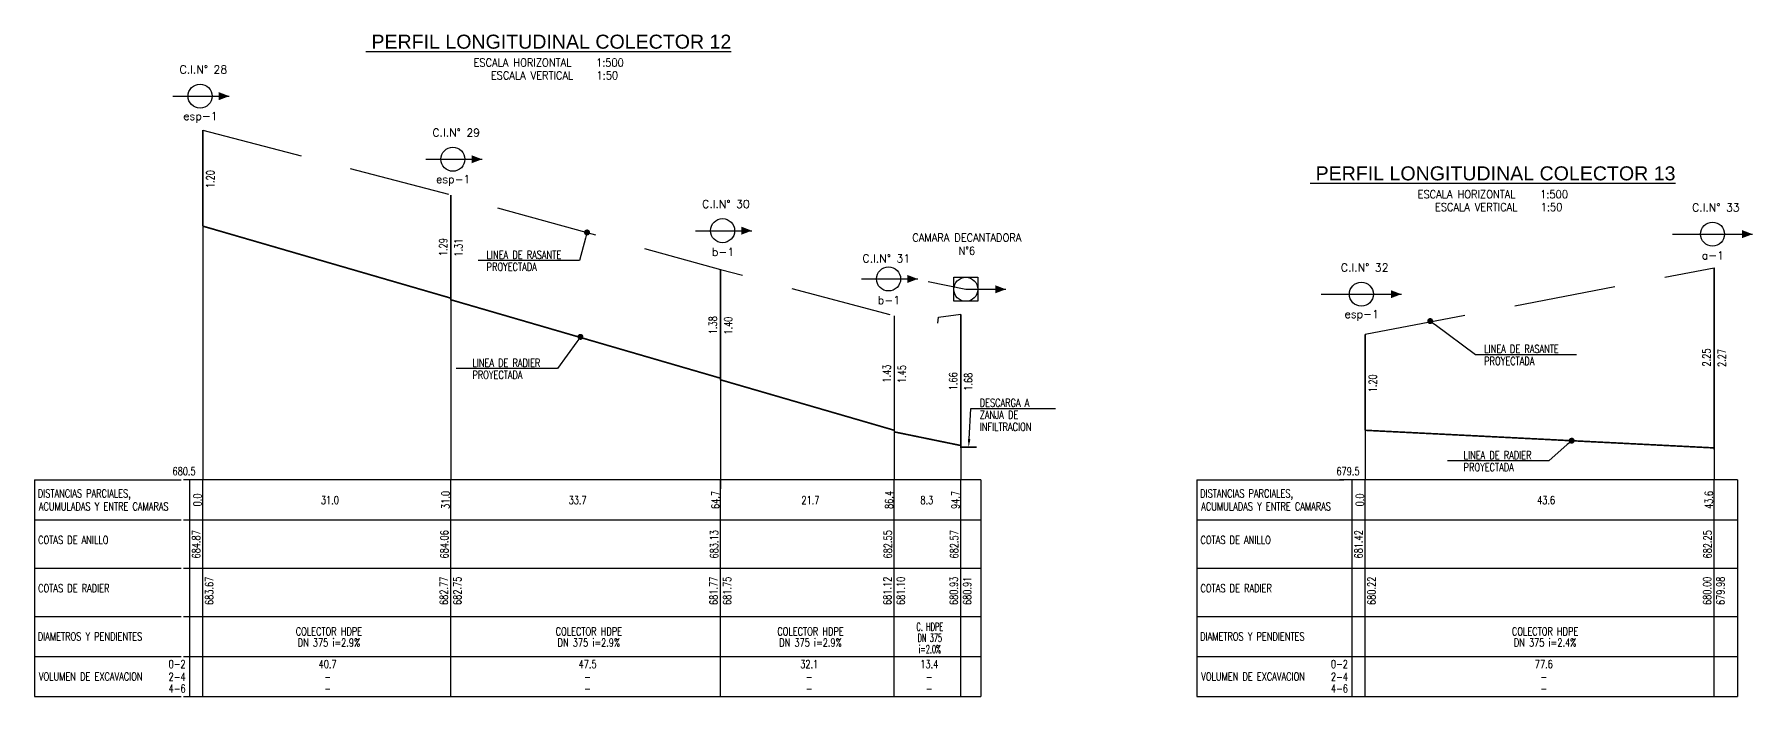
# Model space of a CAD drawing. Extents: x 352140 to 354978, y 6304672 to 6307963.
# Drawn here: x 354225.3 to 354440.5, y 6304674.9 to 6304757.6 of the extents above; entities that cross this region are included whole.
import ezdxf
from ezdxf import colors
from ezdxf.entities.mleader import LeaderData, LeaderLine
from ezdxf.enums import TextEntityAlignment as Align
from ezdxf.math import Vec2, Vec3

# ---------------------------------------------------------------- set-up
doc = ezdxf.new("R2010")
doc.units = 0
doc.linetypes.add('DASHED', pattern=[19.049999999999997, 12.7, -6.35])
doc.layers.get('0').update_dxf_attribs({"linetype": 'CONTINUOUS'})
for name, color, linetype in [('00-ALL SALIDA SUMIDERO', 1, 'CONTINUOUS'), ('00-FORMATO', 6, 'CONTINUOUS'), ('00_All ext_Txt', 4, 'CONTINUOUS'), ('03_Pav ext_Cota 250', 7, 'CONTINUOUS'), ('03_S2_Pav ext_Borde vereda', 7, 'CONTINUOUS'), ('05', 3, 'CONTINUOUS'), ('C-ROAD-PROF', 3, 'CONTINUOUS'), ('Perfil perfil cajon', 6, 'CONTINUOUS'), ('Perfil perfil texto', 3, 'CONTINUOUS')]:
    doc.layers.add(name, color=color, linetype=linetype)
doc.styles.add('lluvias DET-ROMANS', font='ROMANS.SHX', dxfattribs={"width": 0.9, "height": 2})
doc.styles.add('NEGRITA', font='swisse.ttf')
doc.styles.add('ROMANS', font='romans.shx', dxfattribs={"width": 0.75})

# ---------------------------------------------------------------- blocks, each defined once
blk = doc.blocks.new('_Dot')
at = {"color": 0, "linetype": 'ByBlock', "lineweight": -2}
blk.add_line((-0.5, 0), (-1, 0), dxfattribs=at)
at = {"color": 0, "linetype": 'ByBlock', "const_width": 0.5}
blk.add_lwpolyline([(-0.25, 0, 1), (0.25, 0, 1)], format="xyb", close=True, dxfattribs=at)

msp = doc.modelspace()

# ---------------------------------------------------------------- linework, layer by layer
at = {"layer": '00-ALL SALIDA SUMIDERO', "ltscale": 0.5}
for points, elevation in [([(354249.6390214511, 6304749.889466673, 0, 1, 0), (354248.3353746867, 6304749.889466673, 0, 0, 0)], -1.264502462725251e-08), ([(354281.2254037421, 6304742.008306835, 0, 1, 0), (354279.9217569777, 6304742.008306835, 0, 0, 0)], -1.264502462725251e-08), ([(354314.9254037421, 6304733.089479585, 0, 1, 0), (354313.6217569778, 6304733.089479585, 0, 0, 0)], -1.264502462725251e-08), ([(354335.6594052604, 6304727.060283685, 0, 1, 0), (354334.355758496, 6304727.060283685, 0, 0, 0)], -1.274502462725251e-08), ([(354396.0790905904, 6304725.157192903, 0, 1, 0), (354394.775443826, 6304725.157192903, 0, 0, 0)], -1e-10)]:
    msp.add_lwpolyline(points, format="xyseb", dxfattribs=dict(at, elevation=elevation))
at = {"layer": '00-ALL SALIDA SUMIDERO', "ltscale": 0.5, "const_width": 0.2}
for points in [[(354246.329442403, 6304745.659899183), (354246.329442403, 6304733.659899183)], [(354277.329442403, 6304724.659899172), (354277.329442403, 6304737.559899173)], [(354246.329442403, 6304733.659899183), (354277.329442403, 6304724.659899172), (354277.329442403, 6304724.459899182), (354311.0294424031, 6304714.65989916), (354311.0294424031, 6304714.459899182), (354332.7294424031, 6304708.159899151), (354332.7294424031, 6304707.959899182), (354341.0294424031, 6304706.259899182), (354341.0294424031, 6304706.059899182), (354343.0073893783, 6304706.059899182)], [(354311.0294424031, 6304728.259899182), (354311.0294424031, 6304714.459899182)], [(354435.1517133757, 6304728.459899166), (354435.1517133757, 6304705.759899182)], [(354332.7294424031, 6304708.159899151), (354332.7294424031, 6304722.459899152)], [(354341.0294424031, 6304706.059899182), (354341.0294424031, 6304722.659899183)], [(354391.5517133757, 6304720.159899184), (354391.5517133757, 6304708.159899183)], [(354391.5517133757, 6304708.159899183), (354435.1517133757, 6304705.959899182), (354435.1517133757, 6304705.759899182)]]:
    msp.add_lwpolyline(points, dxfattribs=at)
at = {"layer": '00-ALL SALIDA SUMIDERO', "ltscale": 0.5}
for points in [[(354439.9546365809, 6304732.655357709, 0, 1, 0), (354438.6509898165, 6304732.655357709, 0, 0, 0)], [(354346.6618346604, 6304725.768094548, 0, 1, 0), (354345.358187896, 6304725.768094548, 0, 0, 0)]]:
    msp.add_lwpolyline(points, format="xyseb", dxfattribs=at)
at = {"layer": '03_Pav ext_Cota 250', "color": 7}
for points in [[(354246.329442403, 6304674.908357416), (354246.329442403, 6304701.959899182)], [(354277.329442403, 6304674.908357416), (354277.329442403, 6304701.959899182)], [(354311.0294424031, 6304674.908357416), (354311.0294424031, 6304701.959899182)], [(354332.7294424031, 6304674.908357416), (354332.7294424031, 6304701.959899182)], [(354341.0294424031, 6304674.908357416), (354341.0294424031, 6304701.959899182)], [(354391.5517133757, 6304674.908357416), (354391.5517133757, 6304701.959899182)], [(354435.1517133757, 6304674.908357416), (354435.1517133757, 6304701.959899182)]]:
    msp.add_lwpolyline(points, dxfattribs=at)
at = {"layer": '03_S2_Pav ext_Borde vereda'}
for points in [[(354246.329442403, 6304733.659899183), (354246.329442403, 6304701.959899185)], [(354277.329442403, 6304724.459899182), (354277.329442403, 6304701.959899182)], [(354311.0294424031, 6304714.459899182), (354311.0294424031, 6304700.834866217)], [(354332.7294424031, 6304707.959899182), (354332.7294424031, 6304701.959899182)], [(354391.5517133757, 6304708.159899183), (354391.5517133757, 6304701.959899182)], [(354341.0294424031, 6304706.059899182), (354341.0294424031, 6304701.959899182)], [(354435.1517133757, 6304705.759899182), (354435.1517133757, 6304701.959899182)]]:
    msp.add_lwpolyline(points, dxfattribs=at)
at = {"layer": '05', "color": 1}
for p, q in [((354242.6094064534, 6304749.889466674, -1.264502462725251e-08), (354249.6390214511, 6304749.889466673, -1.264502462725251e-08)), ((354274.1957887445, 6304742.008306836, -1.264502462725251e-08), (354281.2254037421, 6304742.008306835, -1.264502462725251e-08)), ((354307.8957887445, 6304733.089479586, -1.264502462725251e-08), (354314.9254037421, 6304733.089479585, -1.264502462725251e-08)), ((354429.9546365809, 6304732.655357709), (354439.9546365809, 6304732.655357709)), ((354328.6297902628, 6304727.060283686, -1.274502462725251e-08), (354335.6594052604, 6304727.060283685, -1.274502462725251e-08)), ((354341.6618346604, 6304725.768094548), (354346.6618346604, 6304725.768094548)), ((354386.0790905904, 6304725.157192903), (354396.0790905904, 6304725.157192903))]:
    msp.add_line(p, q, dxfattribs=at)
msp.add_lwpolyline([(354336.9655750204, 6304726.761181181), (354341.6618346604, 6304725.768094548)], dxfattribs=at)
msp.add_lwpolyline([(354343.1618346604, 6304724.268094548), (354340.1618346604, 6304724.268094548), (354340.1618346604, 6304727.268094548), (354343.1618346604, 6304727.268094548)], close=True, dxfattribs=at)
for centre in [(354245.9925966794, 6304749.889466673, -1.264502462725251e-08), (354277.5789789705, 6304742.008306835, -1.264502462725251e-08), (354311.2789789705, 6304733.089479585, -1.264502462725251e-08), (354434.9546365809, 6304732.655357709), (354332.0129804888, 6304727.060283685, -1.274502462725251e-08), (354341.6618346604, 6304725.768094548), (354391.0790905904, 6304725.157192903)]:
    msp.add_circle(centre, 1.5, dxfattribs=at)
at = {"layer": 'C-ROAD-PROF', "color": 3, "linetype": 'DASHED', "lineweight": -3, "flags": 128}
for points in [[(354246.329442403, 6304745.659899183), (354277.329442403, 6304737.559899173), (354311.0294424031, 6304728.259899182), (354332.7294424031, 6304722.459899152), (354338.1427976495, 6304721.276468882), (354338.2700651137, 6304722.305373312), (354341.0294424045, 6304722.659899183)], [(354391.5517133757, 6304720.159899184), (354435.1517133757, 6304728.459899166)]]:
    msp.add_lwpolyline(points, dxfattribs=at)
at = {"layer": 'Perfil perfil cajon'}
for p, q in [((354225.3013695395, 6304701.959899186), (354243.6496106192, 6304701.959899187)), ((354225.3013695394, 6304701.959899186), (354225.301369538, 6304674.908357421)), ((354343.5494821299, 6304701.959899147), (354243.9194017513, 6304701.959899186)), ((354244.670623645, 6304701.959899186), (354244.6706236438, 6304674.90835742)), ((354370.5236405121, 6304701.959899376), (354388.8718815919, 6304701.959899377)), ((354370.5236405121, 6304701.959899376), (354370.5236405107, 6304674.908357611)), ((354438.0932099194, 6304701.959899164), (354388.3501472573, 6304701.959899186)), ((354389.8928946177, 6304701.959899376), (354389.8928946165, 6304674.90835761)), ((354225.3013695381, 6304674.90835742), (354243.6496106174, 6304674.90835742)), ((354370.5236405107, 6304674.90835761), (354388.8718815901, 6304674.90835761))]:
    msp.add_line(p, q, dxfattribs=at)
at = {"layer": 'Perfil perfil cajon', "color": 7}
for p, q in [((354225.3013695392, 6304696.959899189), (354243.6496106202, 6304696.959899185)), ((354225.3013695392, 6304696.959899189), (354243.6496106192, 6304696.959899185)), ((354243.9194017513, 6304696.959899184), (354343.5494821286, 6304696.959899145)), ((354370.5236405119, 6304696.959899379), (354388.8718815928, 6304696.959899375)), ((354370.5236405119, 6304696.959899379), (354388.8718815919, 6304696.959899375)), ((354388.3501472573, 6304696.959899184), (354438.0932099181, 6304696.959899162)), ((354225.3013695389, 6304690.934128303), (354243.6496106183, 6304690.934128303)), ((354243.9194017504, 6304690.934128302), (354343.549482127, 6304690.93412826)), ((354370.5236405116, 6304690.934128493), (354388.871881591, 6304690.934128493)), ((354388.3501472563, 6304690.934128302), (354438.0932099166, 6304690.934128277)), ((354225.3013695385, 6304684.90835742), (354243.6496106174, 6304684.908357417)), ((354243.9194017504, 6304684.908357418), (354343.5494821254, 6304684.908357376)), ((354370.5236405112, 6304684.90835761), (354388.8718815901, 6304684.908357607)), ((354388.3501472563, 6304684.908357418), (354438.093209915, 6304684.908357393)), ((354225.3013695383, 6304679.908357421), (354243.6496106174, 6304679.908357421)), ((354243.9194017494, 6304679.90835742), (354343.5494821241, 6304679.908357378)), ((354370.523640511, 6304679.908357611), (354388.8718815901, 6304679.908357611)), ((354388.3501472554, 6304679.90835742), (354438.0932099136, 6304679.908357395))]:
    msp.add_line(p, q, dxfattribs=at)
at = {"layer": 'Perfil perfil cajon'}
for points in [[(354343.5494821299, 6304701.959899113), (354343.5494821228, 6304674.908357346)], [(354438.0932099194, 6304701.959899129), (354438.0932099124, 6304674.908357363)], [(354243.9194017494, 6304674.908357419), (354343.5494821228, 6304674.90835738)], [(354388.3501472554, 6304674.908357419), (354438.0932099124, 6304674.908357397)]]:
    msp.add_lwpolyline(points, dxfattribs=at)

# ---------------------------------------------------------------- texts
at = {"layer": '00-FORMATO', "color": 6, "style": 'NEGRITA'}
for s, p in [('%%U PERFIL LONGITUDINAL COLECTOR 12', (354289.5429351855, 6304756.694430888)), ('%%U PERFIL LONGITUDINAL COLECTOR 13', (354407.5030409949, 6304740.250223344))]:
    msp.add_text(s, height=1.750000116368201, dxfattribs=at).set_placement(p, align=Align.MIDDLE)
at = {"layer": '00-FORMATO', "color": 0, "style": 'ROMANS', "width": 0.9}
for s, p in [('ESCALA HORIZONTAL   1:500', (354289.5429351855, 6304754.078148018)), ('ESCALA VERTICAL   1:50', (354290.2720089328, 6304752.481134708)), ('ESCALA HORIZONTAL   1:500', (354407.5030409949, 6304737.633940474)), ('ESCALA VERTICAL   1:50', (354408.2321147422, 6304736.036927165))]:
    msp.add_text(s, height=1.000000066496115, dxfattribs=at).set_placement(p, align=Align.MIDDLE)
at = {"layer": 'Perfil perfil texto', "color": 0, "style": 'lluvias DET-ROMANS'}
for s, p in [('C.I.N%%D 28', (354246.4074181127, 6304753.216596935, -1.264502462725251e-08)), ('esp-1', (354246.040829486, 6304747.24370441, -1.264502462725251e-08)), ('C.I.N%%D 29', (354277.9938004037, 6304745.335437097, -1.264502462725251e-08)), ('esp-1', (354277.6272117771, 6304739.362544572, -1.264502462725251e-08)), ('C.I.N%%D 30', (354311.6938004037, 6304736.416609847, -1.264502462725251e-08)), ('C.I.N%%D 33', (354435.3694580141, 6304735.982487971)), ('b-1', (354311.3272117771, 6304730.443717322, -1.264502462725251e-08)), ('C.I.N%%D 31', (354331.730737199, 6304729.630268326, -1.274502462725251e-08)), ('C.I.N%%D 32', (354391.4939120236, 6304728.484323164)), ('a-1', (354435.0028693875, 6304730.009595446)), ('b-1', (354332.0612132954, 6304724.414521422, -1.274502462725251e-08)), ('esp-1', (354391.127323397, 6304722.51143064))]:
    msp.add_text(s, height=1, rotation=359.9999999466392, dxfattribs=at).set_placement(p, align=Align.MIDDLE)
at = {"layer": 'Perfil perfil texto', "color": 0, "style": 'lluvias DET-ROMANS', "width": 0.75}
for s, rotation, p in [('1.20', 89.99999994663915, (354247.2763063675, 6304739.525342906)), ('1.29', 89.99999994663915, (354276.3754767183, 6304731.032634561)), ('1.31', 89.99999994663915, (354278.2763063675, 6304730.975342896)), ('1.38', 89.99999994663915, (354310.0754767183, 6304721.28263457)), ('1.40', 89.99999994663915, (354311.9763063675, 6304721.225342905)), ('2.25', 89.99999994663915, (354434.197747691, 6304717.248889985)), ('2.27', 89.99999994663915, (354436.0985773401, 6304717.19159832)), ('1.43', 89.99999994663915, (354331.7754767183, 6304715.23263454)), ('1.45', 89.99999994663915, (354333.6763063675, 6304715.175342875)), ('1.66', 89.99999994663915, (354340.0754767183, 6304714.28263457)), ('1.68', 89.99999994663915, (354341.9763063675, 6304714.225342905)), ('1.20', 89.99999994663915, (354392.4985773402, 6304714.025342906)), ('31.0', 359.9999999466392, (354262.218740034, 6304699.440087789)), ('33.7', 359.9999999466392, (354293.1700066041, 6304699.440087789)), ('21.7', 359.9999999466392, (354322.2497928427, 6304699.440087789)), ('8.3', 359.9999999466392, (354336.7896628099, 6304699.440087789)), ('43.6', 359.9999999466392, (354414.1620464009, 6304699.440087789)), ('684.87', 90.00000005336085, (354245.5153115474, 6304693.916628232)), ('684.06', 90.00000005336085, (354276.5153115474, 6304693.916628236)), ('683.13', 90.00000005336085, (354310.2153115474, 6304693.916628236)), ('682.55', 90.00000005336085, (354331.9153115474, 6304693.916628236)), ('682.57', 90.00000005336085, (354340.2153115474, 6304693.916628236)), ('681.42', 90.00000005336085, (354390.7375825201, 6304693.916628232)), ('682.25', 90.00000005336085, (354434.33758252, 6304693.916628236)), ('683.67', 90.00000005336085, (354247.1390036101, 6304688.107507311)), ('682.77', 90.00000005336085, (354276.4602431835, 6304688.107507315)), ('682.75', 90.00000005336085, (354278.1390036101, 6304688.107507315)), ('681.77', 90.00000005336085, (354310.1602431835, 6304688.107507315)), ('681.75', 90.00000005336085, (354311.8390036101, 6304688.107507315)), ('681.12', 90.00000005336085, (354331.8602431836, 6304688.107507315)), ('681.10', 90.00000005336085, (354333.5390036101, 6304688.107507315)), ('680.93', 90.00000005336085, (354340.1602431835, 6304688.107507315)), ('680.91', 90.00000005336085, (354341.8390036101, 6304688.107507315)), ('680.22', 90.00000005336085, (354392.3612745828, 6304688.107507311)), ('680.00', 90.00000005336085, (354434.2825141562, 6304688.107507315)), ('679.98', 90.00000005336085, (354435.9612745828, 6304688.107507315))]:
    msp.add_text(s, height=0.9999999999999994, rotation=rotation, dxfattribs=at).set_placement(p, align=Align.MIDDLE_CENTER)
for s, p in [('680.5', (354242.5500297425, 6304702.547145637)), ('679.5', (354387.9624187117, 6304702.547145637))]:
    msp.add_text(s, height=0.9999999999999994, rotation=359.9999999466392, dxfattribs=at).set_placement(p)
for s, p in [('DISTANCIAS PARCIALES,', (354225.7235428172, 6304700.269423001)), ('DISTANCIAS PARCIALES,', (354370.9458137899, 6304700.269423191)), ('ACUMULADAS Y ENTRE CAMARAS', (354225.8568761497, 6304698.650375382)), ('ACUMULADAS Y ENTRE CAMARAS', (354371.0791471224, 6304698.650375572)), ('COTAS DE ANILLO', (354225.7663999545, 6304694.459899192)), ('COTAS DE ANILLO', (354370.9886709272, 6304694.459899382)), ('COTAS DE RADIER', (354225.7663999517, 6304688.434128304)), ('COTAS DE RADIER', (354370.9886709244, 6304688.434128494)), ('DIAMETROS Y PENDIENTES', (354225.7235428061, 6304682.408357425)), ('DIAMETROS Y PENDIENTES', (354370.9458137787, 6304682.408357615)), ('VOLUMEN DE EXCAVACION', (354225.856876137, 6304677.408357423)), ('VOLUMEN DE EXCAVACION', (354371.0791471097, 6304677.408357613))]:
    msp.add_text(s, height=0.9999999999999994, rotation=359.9999999466392, dxfattribs=at).set_placement(p, align=Align.MIDDLE_LEFT)
for s, p in [('0.0', (354246.1694275262, 6304699.459899175)), ('31.0', (354277.1694275262, 6304699.459899175)), ('64.7', (354310.8694275262, 6304699.459899175)), ('86.4', (354332.5694275262, 6304699.459899175)), ('94.7', (354340.8694275262, 6304699.459899175)), ('0.0', (354391.3916984989, 6304699.459899175)), ('43.6', (354434.9916984988, 6304699.459899175))]:
    msp.add_text(s, height=0.9999999999999994, rotation=90.00000005336085, dxfattribs=at).set_placement(p, align=Align.CENTER)
for s, p in [('0-2', (354243.1205502215, 6304678.965021169)), ('40.7', (354261.933957917, 6304678.965021191)), ('47.5', (354294.40766311, 6304678.965021191)), ('32.1', (354322.1004970669, 6304678.965021191)), ('13.4', (354337.0973713509, 6304678.965021191)), ('0-2', (354388.3428211942, 6304678.965021359)), ('77.6', (354413.8772642839, 6304678.965021191)), ('2-4', (354243.1205502215, 6304677.378382024)), ('-', (354261.9339579179, 6304677.378382044)), ('-', (354294.4076631109, 6304677.378382044)), ('-', (354322.1004970678, 6304677.378382044)), ('-', (354337.0973713518, 6304677.378382044)), ('2-4', (354388.3428211942, 6304677.378382214)), ('-', (354413.8772642849, 6304677.378382044)), ('4-6', (354243.1205502215, 6304675.905328397)), ('-', (354261.933957917, 6304675.905328419)), ('-', (354294.40766311, 6304675.905328419)), ('-', (354322.1004970669, 6304675.905328419)), ('-', (354337.0973713509, 6304675.905328419)), ('4-6', (354388.3428211942, 6304675.905328587)), ('-', (354413.8772642839, 6304675.905328419))]:
    msp.add_text(s, height=0.9999999999999994, rotation=359.9999999466392, dxfattribs=at).set_placement(p, align=Align.MIDDLE)
at = {"layer": 'Perfil perfil texto', "color": 0, "attachment_point": 2, "style": 'lluvias DET-ROMANS'}
for s, insert, char_height, width, rotation, line_spacing_factor in [('CAMARA DECANTADORA \\PN%%D6', (354341.7950634914, 6304732.719058164), 1, 13.2085714290227, 359.9999999733196, 0.9806521173167446), ('{\\W0.75;COLECTOR HDPE \\PDN 375 i=2.9%}', (354262.0915600873, 6304683.545002914), 0.9999999999999994, 12.13178571521333, 359.99999994663915, 0.8392062547483613), ('{\\W0.75;COLECTOR HDPE \\PDN 375 i=2.9%}', (354294.5652652803, 6304683.545002914), 0.9999999999999994, 12.13178571521333, 359.99999994663915, 0.8392062547483613), ('{\\W0.75;COLECTOR HDPE \\PDN 375 i=2.9%}', (354322.2580992372, 6304683.545002914), 0.9999999999999994, 12.13178571521333, 359.99999994663915, 0.8392062547483613), ('{\\W0.6;C. HDPE \\PDN 375 \\Pi=2.0%}', (354337.1677149464, 6304684.126822489), 0.9999999999999994, 12.13178571521333, 359.99999994663915, 0.8392062547483613), ('{\\W0.75;COLECTOR HDPE \\PDN 375 i=2.4%}', (354414.0348664543, 6304683.545002914), 0.9999999999999994, 12.13178571521333, 359.99999994663915, 0.8392062547483613)]:
    msp.add_mtext(s, dxfattribs=dict(at, insert=insert, char_height=char_height, width=width, rotation=rotation, line_spacing_factor=line_spacing_factor))

# ---------------------------------------------------------------- leaders
at = {"layer": '00_All ext_Txt'}
ml = msp.add_multileader_mtext('Standard', dxfattribs=at)
ml.set_content('{\\C256;LINEA DE RASANTE PROYECTADA}', color=2, style='ROMANS')
ml.set_leader_properties(color=7)
ml.set_arrow_properties(name='DOT')
ml.build(insert=Vec2(0, 0))
ml.multileader.update_dxf_attribs({"text_left_attachment_type": 6, "text_right_attachment_type": 6, "dogleg_length": 0.4164050059420628, "arrow_head_size": 0.75})
ctx = ml.context
ctx.base_point, ctx.char_height, ctx.arrow_head_size, ctx.landing_gap_size, ctx.plane_origin, ctx.plane_x_axis, ctx.plane_y_axis = Vec3(354281.7400204787, 6304729.371183642, 5.154850477964229e-09), 1, 0.75, 0.05000000250530529, Vec3(354291.1509810308, 6304765.647619017, 1.392516601345627e-07), Vec3(1, -1.27675647831893e-15, -3.517525297178413e-09), Vec3(1.292968947391459e-15, 1, 4.609055430399856e-09)
ctx.left_attachment, ctx.right_attachment = 6, 6
notes = []
notes.append((ctx, [(1, (1, 1, 0), (354293.38034963, 6304729.371183642, -3.579030177931302e-08), (-1, 1.27675647831893e-15, 3.517525297178411e-09), 1.040329146316736, [(1, [(354294.3369303708, 6304732.866438107, -2.30452771519993e-08)], 0, [])])]))
ctx.mtext.insert, ctx.mtext.text_direction, ctx.mtext.rotation, ctx.mtext.width, ctx.mtext.line_spacing_factor, ctx.mtext.line_spacing_style, ctx.mtext.flow_direction, ctx.mtext.extrusion = Vec3(354281.7900204812, 6304730.571183642, 1.05098407207727e-08), Vec3(1, -1.27675647831893e-15, -3.517525297178413e-09), 6.283185307179585, 11.43449085514294, 0.8999999999999998, 2, 5, Vec3(3.517525297178409e-09, -4.609055430399863e-09, 1)
ml = msp.add_multileader_mtext('Standard', dxfattribs=at)
ml.set_content('{\\C256;LINEA DE RADIER PROYECTADA}', color=2, style='ROMANS')
ml.set_leader_properties(color=7)
ml.set_arrow_properties(name='DOT')
ml.build(insert=Vec2(0, 0))
ml.multileader.update_dxf_attribs({"text_left_attachment_type": 6, "text_right_attachment_type": 6, "dogleg_length": 0.4164050059420628, "arrow_head_size": 0.75})
ctx = ml.context
ctx.base_point, ctx.char_height, ctx.arrow_head_size, ctx.landing_gap_size, ctx.plane_origin, ctx.plane_x_axis, ctx.plane_y_axis = Vec3(354279.9662551002, 6304715.880220396, 6.432875947869121e-09), 1, 0.75, 0.05000000250530529, Vec3(354291.1592177871, 6304750.982740197, 1.288508060633009e-07), Vec3(1, -1.27675647831893e-15, -3.517525297178413e-09), Vec3(1.292968947391459e-15, 1, 4.609055430399856e-09)
ctx.left_attachment, ctx.right_attachment = 6, 6
notes.append((ctx, [(1, (1, 1, 0), (354290.6422985372, 6304715.880220396, -3.112037691570036e-08), (-1, 1.27675647831893e-15, 3.517525297178411e-09), 1.040329146316736, [(1, [(354293.5168848628, 6304719.826046205, -2.30452771519993e-08)], 0, [])])]))
ctx.mtext.insert, ctx.mtext.text_direction, ctx.mtext.rotation, ctx.mtext.width, ctx.mtext.line_spacing_factor, ctx.mtext.line_spacing_style, ctx.mtext.flow_direction, ctx.mtext.extrusion = Vec3(354280.0162551027, 6304717.080220397, 1.178786619067759e-08), Vec3(1, -1.27675647831893e-15, -3.517525297178413e-09), 6.283185307179585, 11.43449085514294, 0.8999999999999998, 2, 5, Vec3(3.517525297178409e-09, -4.609055430399863e-09, 1)
ml = msp.add_multileader_mtext('Standard', dxfattribs=at)
ml.set_content('{\\C256;LINEA DE RASANTE PROYECTADA}', color=2, style='ROMANS')
ml.set_leader_properties(color=7)
ml.set_arrow_properties(name='DOT')
ml.build(insert=Vec2(0, 0))
ml.multileader.update_dxf_attribs({"text_left_attachment_type": 6, "text_right_attachment_type": 6, "dogleg_length": 0.4164050059420628, "arrow_head_size": 0.75})
ctx = ml.context
ctx.base_point, ctx.char_height, ctx.arrow_head_size, ctx.landing_gap_size, ctx.plane_origin, ctx.plane_x_axis, ctx.plane_y_axis = Vec3(354406.3800167275, 6304717.613932559), 1, 0.75, 0.05000000250530529, Vec3(354415.7909772797, 6304744.890367934, 9.316110583056416e-08), Vec3(1, -1.27675647831893e-15, -3.517525297178413e-09), Vec3(1.292968947391459e-15, 1, 4.609055430399856e-09)
ctx.left_attachment, ctx.right_attachment = 6, 6
notes.append((ctx, [(0, (1, 1, 0), (354405.3396875812, 6304717.613932559, 4.20517913712552e-09), (1, -1.27675647831893e-15, -3.517525297178413e-09), 1.040329146316736, [(1, [(354399.678875836, 6304721.800243897, 4.34121686712668e-08)], 0, [])])]))
ctx.mtext.insert, ctx.mtext.text_direction, ctx.mtext.rotation, ctx.mtext.width, ctx.mtext.line_spacing_factor, ctx.mtext.line_spacing_style, ctx.mtext.flow_direction, ctx.mtext.extrusion = Vec3(354406.43001673, 6304718.813932559, 5.900785290372803e-09), Vec3(1, -1.27675647831893e-15, -3.517525297178413e-09), 6.283185307179585, 11.43449085514294, 0.8999999999999998, 2, 5, Vec3(3.517525297178409e-09, -4.609055430399863e-09, 1)
ml = msp.add_multileader_mtext('Standard', dxfattribs=at)
ml.set_content('{\\C256;DESCARGA A ZANJA DE INFILTRACION}', color=2, style='ROMANS')
ml.set_leader_properties(color=7)
ml.build(insert=Vec2(0, 0))
ml.multileader.update_dxf_attribs({"text_left_attachment_type": 6, "text_right_attachment_type": 6, "dogleg_length": 0.4164050059420628, "arrow_head_size": 1})
ctx = ml.context
ctx.base_point, ctx.char_height, ctx.arrow_head_size, ctx.landing_gap_size, ctx.plane_origin, ctx.plane_x_axis, ctx.plane_y_axis = Vec3(354343.3477035141, 6304710.894444221, -5.43839393411363e-09), 1, 1, 0.05000000250530529, Vec3(354350.2184342989, 6304728.988506222, 5.379017145398308e-08), Vec3(1, -1.27675647831893e-15, -3.517525297178413e-09), Vec3(1.292968947391459e-15, 1, 4.609055430399856e-09)
ctx.left_attachment, ctx.right_attachment = 6, 6
notes.append((ctx, [(0, (1, 1, 0), (354342.3073743678, 6304710.894444221, -1.779009844552492e-09), (1, -1.333980486555479e-15, -3.51752529717841e-09), 1.040329146316736, [(1, [(354342.0184158907, 6304706.059899182, -2.30452771519993e-08)], 0, [])])]))
ctx.mtext.insert, ctx.mtext.text_direction, ctx.mtext.rotation, ctx.mtext.width, ctx.mtext.line_spacing_factor, ctx.mtext.line_spacing_style, ctx.mtext.flow_direction, ctx.mtext.extrusion = Vec3(354343.3977035166, 6304712.094444221), Vec3(1, -1.27675647831893e-15, -3.517525297178413e-09), 6.283185307179585, 9.390952380952383, 0.8999999999999998, 2, 5, Vec3(3.517525297178409e-09, -4.609055430399863e-09, 1)
ml = msp.add_multileader_mtext('Standard', dxfattribs=at)
ml.set_content('{\\C256;LINEA DE RADIER PROYECTADA}', color=2, style='ROMANS')
ml.set_leader_properties(color=7)
ml.set_arrow_properties(name='DOT')
ml.build(insert=Vec2(0, 0))
ml.multileader.update_dxf_attribs({"text_left_attachment_type": 6, "text_right_attachment_type": 6, "dogleg_length": 0.4164050059420628, "arrow_head_size": 0.75})
ctx = ml.context
ctx.base_point, ctx.char_height, ctx.arrow_head_size, ctx.landing_gap_size, ctx.plane_origin, ctx.plane_x_axis, ctx.plane_y_axis = Vec3(354403.8059172167, 6304704.349943683, -4.063635812498303e-07), 1, 0.75, 0.05000000250530529, Vec3(354414.9988799036, 6304729.014514415, -3.32054736976685e-07), Vec3(1, -1.27675647831893e-15, -3.517525297178413e-09), Vec3(1.292968947391459e-15, 1, 4.609055430399856e-09)
ctx.left_attachment, ctx.right_attachment = 6, 6
notes.append((ctx, [(1, (1, 1, 0), (354414.4819606537, 6304704.349943683, -4.439168341133998e-07), (-1, 1.27675647831893e-15, 3.517525297178411e-09), 1.040329146316736, [(1, [(354417.3565469793, 6304706.857820422, -4.424693213183865e-07)], 0, [])])]))
ctx.mtext.insert, ctx.mtext.text_direction, ctx.mtext.rotation, ctx.mtext.width, ctx.mtext.line_spacing_factor, ctx.mtext.line_spacing_style, ctx.mtext.flow_direction, ctx.mtext.extrusion = Vec3(354403.8559172192, 6304705.549943684, -4.010085910070218e-07), Vec3(1, -1.27675647831893e-15, -3.517525297178413e-09), 6.283185307179585, 11.43449085514294, 0.8999999999999998, 2, 5, Vec3(3.517525297178409e-09, -4.609055430399863e-09, 1)
for ctx, leaders in notes:
    for number, flags, end, landing, length, lines in leaders:
        leader = LeaderData()
        leader.index, (leader.has_last_leader_line, leader.has_dogleg_vector, leader.attachment_direction) = number, flags
        leader.last_leader_point, leader.dogleg_vector, leader.dogleg_length = Vec3(end), Vec3(landing), length
        for number, points, colour, breaks in lines:
            line = LeaderLine()
            line.index, line.vertices, line.color, line.breaks = number, Vec3.list(points), colors.encode_raw_color(colour), breaks
            leader.lines.append(line)
        ctx.leaders.append(leader)

doc.saveas('drawing.dxf')
